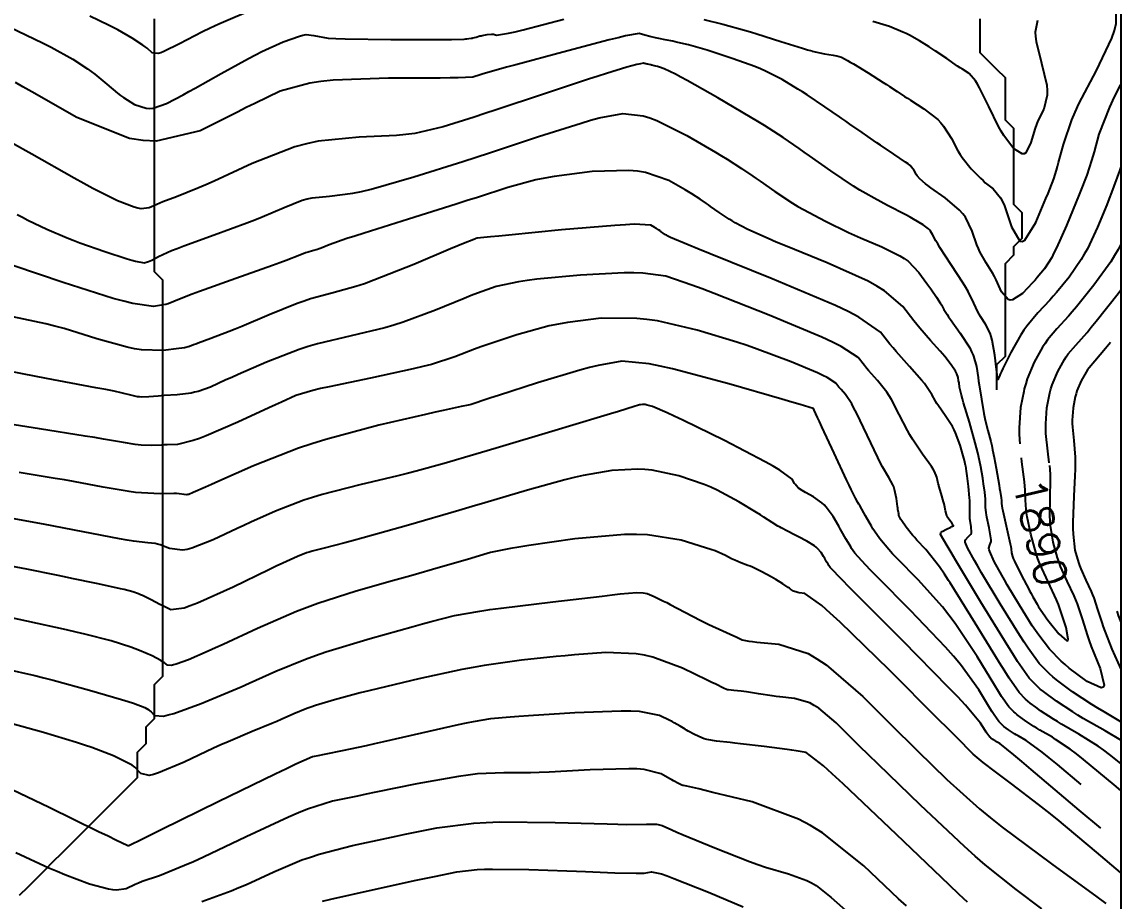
# Model space of a CAD drawing. Header units: metres. Extents: x 837117 to 838479, y 1189012 to 1191015.
# Drawn here: x 838346.1 to 838476.5, y 1189661.6 to 1189765.9 of the extents above; entities that cross this region are included whole.
import ezdxf

# ---------------------------------------------------------------- set-up
doc = ezdxf.new("R2010")
doc.units = ezdxf.units.M
doc.header["$LTSCALE"] = 0.3
for name, color, linetype in [('COTAS 10', 1, 'Continuous'), ('COTAS INT', 252, 'Continuous'), ('DRENAJE', 5, 'Continuous'), ('MARCO IMP', 130, 'Continuous')]:
    doc.layers.add(name, color=color, linetype=linetype)
doc.styles.get("Standard").update_dxf_attribs({"font": 'simplex.shx'})

msp = doc.modelspace()

# ---------------------------------------------------------------- linework, layer by layer
at = {"layer": 'COTAS 10'}
for points in [[(838345.53, 1189743.05), (838346.18, 1189742.71), (838346.82, 1189742.38), (838349.07, 1189741.29), (838351.47, 1189740.27), (838352.2, 1189739.98), (838352.96, 1189739.69), (838355.95, 1189738.63), (838358.59, 1189737.77), (838359.13, 1189737.62), (838359.59, 1189737.49), (838360.59, 1189737.32), (838361.13, 1189737.46), (838361.31, 1189737.53), (838361.51, 1189737.62), (838362.31, 1189738.04), (838363.87, 1189738.75), (838364.53, 1189739.02), (838365.3, 1189739.31), (838368.92, 1189740.63), (838372.8, 1189742.04), (838373.72, 1189742.41), (838374.59, 1189742.75), (838377.2, 1189743.88), (838379.36, 1189744.72), (838379.95, 1189744.88), (838380.53, 1189745.01), (838382.61, 1189745.21), (838385.38, 1189745.56), (838386.41, 1189745.78), (838387.55, 1189746.06), (838392.61, 1189747.51), (838398.4, 1189749.34), (838400, 1189749.85), (838401.6, 1189750.37), (838407.39, 1189752.29), (838412.44, 1189753.89), (838413.58, 1189754.22), (838414.61, 1189754.49), (838417.39, 1189755.03), (838419.8, 1189754.75), (838420.6, 1189754.5), (838421.45, 1189754.18), (838425, 1189752.41), (838428.38, 1189750.45), (838429.12, 1189750), (838429.79, 1189749.6), (838431.5, 1189748.51), (838432.82, 1189747.6), (838433.24, 1189747.3), (838433.68, 1189747), (838435.45, 1189745.75), (838437.54, 1189744.38), (838438.17, 1189744), (838438.84, 1189743.61), (838441.46, 1189742.23), (838444.18, 1189740.91), (838444.91, 1189740.58), (838445.62, 1189740.26), (838448.12, 1189739.2), (838450.28, 1189738.14), (838450.78, 1189737.82), (838450.79, 1189737.81), (838451.24, 1189737.49), (838452.54, 1189736.16), (838453.49, 1189734.86), (838453.72, 1189734.53), (838453.94, 1189734.22), (838454.61, 1189733.24), (838455.1, 1189732.48), (838455.21, 1189732.31), (838455.3, 1189732.16), (838455.51, 1189731.76), (838455.87, 1189731.17), (838456.06, 1189730.89), (838456.29, 1189730.56), (838457.42, 1189728.97), (838458.56, 1189727.2), (838458.79, 1189726.76), (838458.98, 1189726.34), (838459.02, 1189726.22), (838459.37, 1189725), (838459.55, 1189723.68), (838459.61, 1189723.27), (838459.67, 1189722.84), (838459.94, 1189721.13), (838460.24, 1189719.44), (838460.33, 1189719.03), (838460.41, 1189718.64), (838460.73, 1189717.42), (838461.07, 1189716.09), (838461.17, 1189715.62), (838461.28, 1189715.12), (838461.45, 1189714.21), (838461.69, 1189712.96), (838462.04, 1189710.94), (838462.11, 1189710.53), (838462.17, 1189710.17), (838462.29, 1189709.42), (838462.32, 1189709.11), (838462.32, 1189709.03), (838462.33, 1189708.97), (838462.33, 1189708.76), (838462.42, 1189708.19), (838462.48, 1189707.89), (838462.56, 1189707.54), (838462.98, 1189705.75), (838463.38, 1189703.98), (838463.44, 1189703.64), (838463.49, 1189703.37), (838463.5, 1189702.9), (838463.62, 1189702.47), (838463.73, 1189702.22), (838463.87, 1189701.91), (838464.67, 1189700.3), (838465.61, 1189698.51), (838465.67, 1189698.41), (838465.84, 1189698.09), (838466.06, 1189697.69), (838466.57, 1189696.8), (838466.74, 1189696.5), (838467.47, 1189695.41), (838467.72, 1189695.07), (838467.99, 1189694.71), (838469.15, 1189693.29), (838470.07, 1189692.47), (838470.19, 1189692.5), (838470.26, 1189692.64), (838470.02, 1189694.04), (838469.31, 1189696.16), (838469.08, 1189696.75), (838468.84, 1189697.33), (838467.85, 1189699.44), (838466.88, 1189701.59), (838466.65, 1189702.2), (838466.44, 1189702.82), (838465.8, 1189705.12), (838465.39, 1189707.16), (838465.31, 1189707.63), (838465.25, 1189708.04), (838465.19, 1189709.16), (838465.16, 1189710.36), (838465.11, 1189710.82), (838465.06, 1189711.34), (838464.73, 1189713.69), (838464.69, 1189714.16)], [(838476.51, 1189739.52), (838476.19, 1189738.87), (838475.76, 1189738.16), (838475.29, 1189737.43), (838473.27, 1189734.64), (838471.22, 1189732.09), (838470.73, 1189731.5), (838470.27, 1189730.97), (838468.9, 1189729.46), (838467.79, 1189728.15), (838467.5, 1189727.74), (838467.21, 1189727.3), (838466.22, 1189725.53), (838465.39, 1189723.54), (838465.21, 1189722.96), (838465.04, 1189722.37), (838464.98, 1189722.05), (838464.6, 1189720.13), (838464.44, 1189717.73), (838464.44, 1189717.03), (838464.46, 1189716.33), (838464.52, 1189715.83)], [(838476.51, 1189674.72), (838475.7, 1189675.38), (838472.06, 1189678.39), (838471.22, 1189679.04), (838470.47, 1189679.61), (838468.74, 1189680.77), (838468.37, 1189681.02), (838466.9, 1189681.87), (838466.53, 1189682.09), (838466.18, 1189682.3), (838465.07, 1189683.03), (838464.19, 1189683.69), (838463.98, 1189683.86), (838463.78, 1189684.03), (838463.21, 1189684.61), (838462.35, 1189685.87), (838461.97, 1189686.46), (838461.53, 1189687.17), (838459.43, 1189690.6), (838456.85, 1189694.51), (838456.1, 1189695.51), (838455.33, 1189696.48), (838452.45, 1189699.69), (838449.94, 1189702.24), (838449.41, 1189702.8), (838448.95, 1189703.29), (838447.89, 1189704.54), (838447.26, 1189705.46), (838447.08, 1189705.75), (838446.89, 1189706.05), (838446.18, 1189707.28), (838445.55, 1189708.42), (838445.41, 1189708.66), (838445.29, 1189708.87), (838444.99, 1189709.39), (838444.49, 1189710.4), (838444.24, 1189710.93), (838443.94, 1189711.56), (838442.47, 1189714.72), (838441.02, 1189717.85), (838440.74, 1189718.46), (838440.5, 1189718.96), (838440.1, 1189719.83), (838440.05, 1189719.94), (838440.04, 1189719.96), (838440.03, 1189719.98), (838440.02, 1189720.01), (838440.02, 1189720.01), (838440.02, 1189720.01), (838440.01, 1189720.01), (838440.01, 1189720.02), (838440.01, 1189720.02), (838440, 1189720.02), (838439.99, 1189720.03), (838438.44, 1189720.48), (838437.47, 1189720.76), (838436.27, 1189721.11), (838429.98, 1189722.94), (838423.28, 1189724.73), (838421.82, 1189725.06), (838420.53, 1189725.31), (838417.29, 1189725.62), (838414.47, 1189725.13), (838413.44, 1189724.88), (838412.3, 1189724.57), (838407.29, 1189723.06), (838402.66, 1189721.57), (838401.76, 1189721.28), (838401.03, 1189721.04), (838399.75, 1189720.61), (838399.39, 1189720.5), (838399.24, 1189720.47), (838399.06, 1189720.43), (838398.21, 1189720.25), (838396.1, 1189719.79), (838395.13, 1189719.57), (838393.99, 1189719.31), (838388.46, 1189718.03), (838382.15, 1189716.35), (838380.52, 1189715.84), (838378.93, 1189715.31), (838373.6, 1189713.23), (838369.46, 1189711.4), (838368.61, 1189711.02), (838367.9, 1189710.7), (838366.44, 1189710.04), (838365.9, 1189709.83), (838365.78, 1189709.8), (838365.66, 1189709.78), (838365.34, 1189709.82), (838364.75, 1189709.91), (838364.46, 1189709.92), (838364.13, 1189709.92), (838362.5, 1189709.91), (838360.28, 1189710), (838359.57, 1189710.07), (838358.82, 1189710.16), (838355.76, 1189710.69), (838352.21, 1189711.35), (838351.15, 1189711.54), (838350.04, 1189711.73), (838345.76, 1189712.42)], [(838467.11, 1189660.65), (838464.08, 1189662.95), (838460.39, 1189665.89), (838459.2, 1189666.92), (838457.93, 1189668.05), (838452.72, 1189672.95), (838447.71, 1189677.81), (838446.57, 1189678.92), (838445.54, 1189679.92), (838442.72, 1189682.72), (838440.66, 1189684.46), (838440.12, 1189684.8), (838439.59, 1189685.09), (838437.76, 1189685.63), (838436.04, 1189685.8), (838435.58, 1189685.86), (838435.12, 1189685.92), (838433.49, 1189686.17), (838432.08, 1189686.4), (838431.75, 1189686.45), (838431.44, 1189686.49), (838430.57, 1189686.57), (838429.96, 1189686.63), (838429.82, 1189686.66), (838429.69, 1189686.69), (838429.34, 1189686.83), (838428.44, 1189687.3), (838427.96, 1189687.53), (838427.39, 1189687.81), (838424.5, 1189689.21), (838420.96, 1189690.52), (838419.97, 1189690.75), (838418.98, 1189690.92), (838415.39, 1189691.07), (838411.66, 1189690.79), (838410.58, 1189690.69), (838409.49, 1189690.59), (838405.39, 1189690.15), (838400.95, 1189689.52), (838399.64, 1189689.29), (838398.3, 1189689.04), (838393.19, 1189687.95), (838388.4, 1189686.81), (838387.28, 1189686.54), (838386.24, 1189686.28), (838383.19, 1189685.46), (838380.93, 1189684.78), (838380.39, 1189684.59), (838379.89, 1189684.42), (838378.38, 1189683.8), (838376.85, 1189683.11), (838376.33, 1189682.89), (838375.77, 1189682.65), (838373.42, 1189681.69), (838370.58, 1189680.49), (838369.72, 1189680.11), (838368.83, 1189679.71), (838365.36, 1189678.08), (838362.32, 1189676.79), (838361.71, 1189676.61), (838361.2, 1189676.5), (838360.2, 1189676.72), (838359.49, 1189677.47), (838359.17, 1189677.69), (838358.79, 1189677.92), (838356.98, 1189678.81), (838354.39, 1189679.8), (838353.53, 1189680.09), (838352.59, 1189680.4), (838348.68, 1189681.57), (838344.95, 1189682.61)]]:
    msp.add_lwpolyline(points, dxfattribs=at)
at = {"layer": 'COTAS INT'}
for points in [[(838427, 1189766.15), (838429.26, 1189765.6), (838431.83, 1189764.92), (838432.57, 1189764.71), (838433.32, 1189764.48), (838436.16, 1189763.57), (838438.74, 1189762.75), (838439.33, 1189762.58), (838439.84, 1189762.44), (838439.86, 1189762.43), (838441.35, 1189762.1), (838442.35, 1189761.94), (838442.57, 1189761.89), (838442.78, 1189761.85), (838443.33, 1189761.69), (838444.07, 1189761.3), (838444.39, 1189761.12), (838444.76, 1189760.9), (838446.51, 1189759.83), (838448.31, 1189758.7), (838448.7, 1189758.45), (838449.06, 1189758.22), (838449.96, 1189757.63), (838450.83, 1189757.05), (838451.16, 1189756.84), (838451.52, 1189756.6), (838453.13, 1189755.56), (838454.76, 1189754.29), (838455.13, 1189753.92), (838455.47, 1189753.53), (838456.39, 1189752.06), (838457.17, 1189750.57), (838457.42, 1189750.17), (838457.68, 1189749.79), (838458.75, 1189748.47), (838459.85, 1189747.33), (838460.14, 1189747.06), (838460.41, 1189746.81), (838461.34, 1189746.08), (838462.2, 1189745.03), (838462.44, 1189744.58), (838462.68, 1189744.05), (838463.53, 1189741.58), (838464.49, 1189739.87), (838464.8, 1189739.83), (838465.12, 1189739.99), (838466.42, 1189742.1), (838467.6, 1189744.92), (838467.85, 1189745.52), (838468.06, 1189746.04), (838468.54, 1189747.25), (838468.86, 1189748.3), (838468.98, 1189748.72), (838469.11, 1189749.19), (838469.67, 1189751.36), (838470.66, 1189754.25), (838471.06, 1189755.17), (838471.51, 1189756.15), (838473.6, 1189760.11), (838475.44, 1189763.96), (838475.74, 1189764.85), (838475.94, 1189765.68), (838475.93, 1189768.05)], [(838373.8, 1189767.49), (838369.47, 1189765.61), (838368.45, 1189765.15), (838367.51, 1189764.7), (838364.79, 1189763.29), (838362.95, 1189762.36), (838362.57, 1189762.22), (838362.25, 1189762.13), (838361.54, 1189762.23), (838360.97, 1189762.75), (838360.73, 1189762.93), (838360.46, 1189763.13), (838359.17, 1189763.97), (838357.47, 1189764.94), (838356.94, 1189765.22), (838356.38, 1189765.51), (838354.15, 1189766.58)], [(838342.83, 1189766.11), (838347.56, 1189763.89), (838348.63, 1189763.36), (838349.58, 1189762.88), (838352.14, 1189761.47), (838353.89, 1189760.31), (838354.33, 1189760), (838354.76, 1189759.68), (838356.16, 1189758.51), (838357.45, 1189757.43), (838357.81, 1189757.16), (838358.17, 1189756.91), (838359.48, 1189756.08), (838360.86, 1189755.65), (838361.27, 1189755.63), (838361.68, 1189755.67), (838363.25, 1189756.19), (838365.25, 1189757.24), (838365.92, 1189757.61), (838366.66, 1189758.01), (838369.76, 1189759.77), (838372.99, 1189761.55), (838373.8, 1189761.97), (838374.58, 1189762.36), (838377.09, 1189763.51), (838379.03, 1189764.21), (838379.45, 1189764.31), (838379.82, 1189764.37), (838380.72, 1189764.26), (838382.46, 1189763.97), (838383.36, 1189763.92), (838384.45, 1189763.87), (838389.86, 1189763.8), (838395.2, 1189763.81), (838396.24, 1189763.81), (838397.09, 1189763.81), (838398.56, 1189763.83), (838398.78, 1189763.86), (838398.84, 1189763.87), (838398.91, 1189763.87), (838399.14, 1189763.9), (838399.42, 1189763.95), (838399.51, 1189763.97), (838399.6, 1189763.99), (838399.99, 1189764.09), (838400.44, 1189764.22), (838400.58, 1189764.25), (838400.72, 1189764.28), (838401.29, 1189764.38), (838401.83, 1189764.43), (838401.95, 1189764.43), (838402.07, 1189764.42), (838402.43, 1189764.33), (838403.83, 1189764.53), (838404.61, 1189764.71), (838405.56, 1189764.94), (838410.42, 1189766.2)], [(838466.61, 1189766.05), (838466.34, 1189764.66), (838466.37, 1189764.14), (838466.44, 1189763.56), (838467.09, 1189761), (838467.71, 1189758.38), (838467.76, 1189757.76), (838467.76, 1189757.19), (838467.34, 1189755.55), (838466.65, 1189754.13), (838466.48, 1189753.71), (838466.32, 1189753.27), (838465.81, 1189751.56), (838465.22, 1189750.37), (838465.01, 1189750.25), (838464.78, 1189750.22), (838463.77, 1189750.87), (838462.62, 1189752.39), (838462.3, 1189752.91), (838461.98, 1189753.47), (838460.81, 1189755.85), (838459.73, 1189758.06), (838459.47, 1189758.51), (838459.23, 1189758.9), (838458.5, 1189759.75), (838457.71, 1189760.26), (838457.44, 1189760.45), (838457.13, 1189760.65), (838455.83, 1189761.53), (838454.45, 1189762.46), (838454.09, 1189762.69), (838453.75, 1189762.92), (838452.6, 1189763.65), (838451.41, 1189764.31), (838451.04, 1189764.49), (838450.64, 1189764.68), (838449.06, 1189765.33), (838447.05, 1189765.95)], [(838476.51, 1189758.54), (838476.43, 1189758.38), (838475.72, 1189756.99), (838475.13, 1189755.75), (838473.88, 1189752.56), (838473.33, 1189750.49), (838473.17, 1189749.96), (838473.02, 1189749.44), (838472.44, 1189747.72), (838471.72, 1189745.82), (838471.47, 1189745.2), (838471.2, 1189744.53), (838470.04, 1189741.73), (838468.85, 1189739.07), (838468.56, 1189738.48), (838468.29, 1189737.95), (838467.44, 1189736.58), (838466.58, 1189735.56), (838466.31, 1189735.25), (838466.01, 1189734.93), (838464.81, 1189733.68), (838463.64, 1189732.9), (838463.36, 1189732.88), (838463.11, 1189732.95), (838462.35, 1189733.87), (838461.7, 1189735.3), (838461.5, 1189735.67), (838461.3, 1189736.04), (838460.53, 1189737.31), (838459.78, 1189738.62), (838459.6, 1189739.01), (838459.42, 1189739.43), (838458.86, 1189741.04), (838458.06, 1189742.7), (838457.73, 1189743.13), (838457.36, 1189743.56), (838455.64, 1189745.01), (838453.95, 1189746.2), (838453.59, 1189746.46), (838453.3, 1189746.69), (838452.63, 1189747.25), (838452.33, 1189747.62), (838452.26, 1189747.73), (838452.19, 1189747.84), (838451.97, 1189748.27), (838451.48, 1189748.83), (838451.24, 1189749.03), (838450.96, 1189749.25), (838449.56, 1189750.21), (838447.96, 1189751.26), (838447.54, 1189751.54), (838447.14, 1189751.81), (838445.79, 1189752.75), (838444.34, 1189753.77), (838443.87, 1189754.09), (838443.38, 1189754.44), (838443.1, 1189754.63), (838441.37, 1189755.82), (838439.27, 1189757.23), (838438.71, 1189757.58), (838438.17, 1189757.92), (838436.31, 1189759.04), (838434.34, 1189760.04), (838433.72, 1189760.31), (838433.08, 1189760.58), (838430.51, 1189761.52), (838428.01, 1189762.34), (838427.41, 1189762.52), (838426.86, 1189762.69), (838425.2, 1189763.15), (838423.93, 1189763.45), (838423.62, 1189763.52), (838423.33, 1189763.59), (838422.44, 1189763.77), (838421.68, 1189763.93), (838421.48, 1189763.97), (838421.29, 1189764.01), (838420.61, 1189764.17), (838420.02, 1189764.31), (838419.88, 1189764.35), (838419.74, 1189764.39), (838419.33, 1189764.5), (838417.73, 1189764.22), (838416.85, 1189764.01), (838415.77, 1189763.75), (838410.27, 1189762.31), (838404.71, 1189760.81), (838403.6, 1189760.51), (838402.67, 1189760.25), (838400.82, 1189759.72), (838400.24, 1189759.53), (838400.11, 1189759.48), (838399.98, 1189759.44), (838399.6, 1189759.32), (838397.87, 1189759.24), (838396.9, 1189759.23), (838395.71, 1189759.22), (838389.6, 1189759.2), (838383.05, 1189758.96), (838381.58, 1189758.81), (838380.26, 1189758.62), (838376.74, 1189757.65), (838373.73, 1189756.2), (838372.73, 1189755.71), (838371.67, 1189755.18), (838367.25, 1189752.97), (838362.04, 1189751.72), (838360.48, 1189751.8), (838358.86, 1189752.06), (838352.62, 1189754.56), (838347.26, 1189757.6), (838346.22, 1189758.2), (838345.36, 1189758.7)], [(838476.51, 1189748.69), (838476.35, 1189748.2), (838475.39, 1189745.64), (838475.11, 1189744.92), (838474.83, 1189744.19), (838473.73, 1189741.52), (838472.52, 1189738.97), (838472.16, 1189738.32), (838471.79, 1189737.69), (838470.35, 1189735.61), (838468.87, 1189733.79), (838468.47, 1189733.33), (838468.07, 1189732.88), (838466.66, 1189731.37), (838465.32, 1189729.8), (838464.97, 1189729.3), (838464.62, 1189728.77), (838463.43, 1189726.65), (838462.51, 1189724.78), (838462.33, 1189724.41), (838462.19, 1189724.1), (838462.08, 1189723.86), (838461.95, 1189723.54), (838461.93, 1189723.45), (838461.92, 1189723.45), (838461.92, 1189723.46), (838461.89, 1189723.54), (838461.83, 1189724.01), (838461.82, 1189724.06), (838461.79, 1189724.33), (838461.75, 1189724.66), (838461.54, 1189726.33), (838461.21, 1189728.14), (838461.1, 1189728.56), (838460.97, 1189728.94), (838460.43, 1189730.03), (838459.84, 1189730.93), (838459.69, 1189731.2), (838459.54, 1189731.47), (838459.05, 1189732.53), (838458.36, 1189733.9), (838458.09, 1189734.37), (838457.78, 1189734.88), (838456.37, 1189737.08), (838455.03, 1189739.12), (838454.76, 1189739.54), (838454.54, 1189739.9), (838454.14, 1189740.68), (838453.9, 1189741.07), (838453.79, 1189741.2), (838453.66, 1189741.32), (838453.02, 1189741.82), (838451.91, 1189742.49), (838451.48, 1189742.73), (838451, 1189742.99), (838448.81, 1189744.11), (838447.24, 1189744.96), (838446.24, 1189745.51), (838445.51, 1189745.94), (838444.78, 1189746.4), (838442.08, 1189748.21), (838439.55, 1189750), (838438.92, 1189750.44), (838438.33, 1189750.86), (838436.44, 1189752.17), (838434.23, 1189753.59), (838433.43, 1189754.07), (838432.54, 1189754.6), (838428.68, 1189756.86), (838425.03, 1189758.92), (838424.28, 1189759.33), (838423.65, 1189759.68), (838422.3, 1189760.33), (838421.75, 1189760.51), (838421.62, 1189760.55), (838421.5, 1189760.59), (838421.14, 1189760.69), (838420.86, 1189760.75), (838420.79, 1189760.77), (838420.73, 1189760.78), (838420.53, 1189760.83), (838420.37, 1189760.86), (838420.32, 1189760.87), (838420.28, 1189760.88), (838420.13, 1189760.91), (838420, 1189760.94), (838419.97, 1189760.95), (838419.94, 1189760.96), (838419.85, 1189760.98), (838419.5, 1189760.92), (838419.31, 1189760.88), (838419.07, 1189760.82), (838417.87, 1189760.51), (838415.46, 1189759.77), (838414.46, 1189759.46), (838413.32, 1189759.08), (838407.99, 1189757.31), (838402.36, 1189755.44), (838401.02, 1189755), (838399.78, 1189754.59), (838396.1, 1189753.42), (838392.71, 1189752.65), (838391.65, 1189752.51), (838390.54, 1189752.39), (838386.1, 1189752.2), (838381.25, 1189751.73), (838379.88, 1189751.43), (838378.5, 1189751.05), (838373.43, 1189749.09), (838368.93, 1189747.01), (838367.91, 1189746.55), (838366.98, 1189746.15), (838364.46, 1189745.14), (838362.83, 1189744.53), (838362.46, 1189744.38), (838362.12, 1189744.24), (838361.22, 1189743.81), (838360.24, 1189743.71), (838359.86, 1189743.78), (838359.43, 1189743.89), (838357.46, 1189744.66), (838354.5, 1189746.14), (838353.45, 1189746.71), (838352.29, 1189747.34), (838347.27, 1189750.18), (838342.41, 1189752.9)], [(838468.01, 1189713.26), (838468.06, 1189712.79), (838468.09, 1189712.19), (838468.11, 1189711.58), (838468.06, 1189709.4), (838468.03, 1189707.27), (838468.06, 1189706.7), (838468.11, 1189706.14), (838468.43, 1189704.17), (838468.95, 1189702.3), (838469.12, 1189701.79), (838469.31, 1189701.29), (838470.1, 1189699.54), (838470.91, 1189697.81), (838470.91, 1189697.81), (838471.11, 1189697.33), (838471.3, 1189696.84), (838471.89, 1189695.06), (838472.53, 1189693.06), (838472.75, 1189692.44), (838472.99, 1189691.79), (838474.03, 1189689.16), (838474.5, 1189687.21), (838474.39, 1189686.98), (838474.17, 1189686.88), (838472.5, 1189687.65), (838470.38, 1189689.23), (838469.88, 1189689.65), (838469.41, 1189690.06), (838468.01, 1189691.49), (838466.76, 1189693.13), (838466.38, 1189693.67), (838465.99, 1189694.25), (838464.46, 1189696.68), (838463.01, 1189699.12), (838462.68, 1189699.7), (838462.37, 1189700.25), (838461.47, 1189701.89), (838460.96, 1189703.04), (838460.88, 1189703.27), (838460.84, 1189703.46), (838460.93, 1189703.84), (838461.1, 1189704.23), (838461.1, 1189704.43), (838461.08, 1189704.67), (838460.86, 1189705.87), (838460.59, 1189707.13), (838460.54, 1189707.41), (838460.5, 1189707.66), (838460.45, 1189708.32), (838460.45, 1189708.88), (838460.44, 1189709.06), (838460.43, 1189709.26), (838460.35, 1189710.09), (838460.21, 1189711.1), (838460.17, 1189711.42), (838460.11, 1189711.75), (838459.89, 1189713.09), (838459.72, 1189713.85), (838459.52, 1189714.78), (838459.38, 1189715.34), (838459.22, 1189715.93), (838458.52, 1189718.4), (838457.84, 1189720.69), (838457.71, 1189721.17), (838457.59, 1189721.59), (838457.36, 1189722.55), (838457.29, 1189723.05), (838457.27, 1189723.17), (838457.25, 1189723.29), (838457.2, 1189723.68), (838457.04, 1189724.12), (838456.96, 1189724.28), (838456.86, 1189724.46), (838456.35, 1189725.22), (838455.6, 1189726.19), (838455.34, 1189726.49), (838455.07, 1189726.81), (838453.92, 1189728.1), (838452.63, 1189729.56), (838452.28, 1189729.99), (838451.92, 1189730.43), (838450.63, 1189732.12), (838448.46, 1189733.99), (838447.56, 1189734.54), (838446.51, 1189735.11), (838441.63, 1189737.31), (838436.69, 1189739.32), (838435.61, 1189739.77), (838434.66, 1189740.18), (838432.25, 1189741.27), (838430.75, 1189742.06), (838430.37, 1189742.28), (838430.01, 1189742.5), (838428.82, 1189743.28), (838427.81, 1189743.99), (838427.56, 1189744.17), (838427.32, 1189744.34), (838426.57, 1189744.86), (838425.59, 1189745.48), (838425.21, 1189745.71), (838424.78, 1189745.96), (838422.85, 1189747.08), (838420.1, 1189748.02), (838419.15, 1189748.16), (838418.13, 1189748.25), (838413.76, 1189748.12), (838409.25, 1189747.54), (838408.14, 1189747.35), (838407.08, 1189747.14), (838403.76, 1189746.25), (838400.16, 1189745.07), (838398.93, 1189744.68), (838397.61, 1189744.26), (838391.98, 1189742.49), (838386.71, 1189740.83), (838385.61, 1189740.48), (838384.67, 1189740.17), (838382.56, 1189739.42), (838381.59, 1189739.03), (838381.37, 1189738.95), (838381.17, 1189738.88), (838380.58, 1189738.72), (838380.07, 1189738.58), (838379.91, 1189738.53), (838379.75, 1189738.47), (838379.07, 1189738.2), (838377.46, 1189737.58), (838376.71, 1189737.31), (838375.82, 1189736.99), (838371.48, 1189735.45), (838367.19, 1189733.91), (838366.32, 1189733.59), (838365.6, 1189733.31), (838364.14, 1189732.7), (838363.44, 1189732.42), (838363.19, 1189732.36), (838362.92, 1189732.3), (838361.73, 1189732.12), (838359.26, 1189732.47), (838358.18, 1189732.74), (838356.93, 1189733.09), (838350.99, 1189734.98), (838345.16, 1189736.93)], [(838476.51, 1189682.86), (838474.5, 1189684.02), (838473.76, 1189684.47), (838473.05, 1189684.91), (838470.75, 1189686.42), (838468.87, 1189687.82), (838468.43, 1189688.19), (838468.02, 1189688.54), (838466.81, 1189689.77), (838465.5, 1189691.57), (838465.02, 1189692.29), (838464.49, 1189693.11), (838462.18, 1189696.86), (838459.97, 1189700.54), (838459.52, 1189701.31), (838459.13, 1189701.98), (838458.28, 1189703.48), (838458.04, 1189704.17), (838458.04, 1189704.32), (838458.06, 1189704.45), (838458.36, 1189704.78), (838458.71, 1189705.1), (838458.76, 1189705.22), (838458.79, 1189705.36), (838458.75, 1189705.99), (838458.61, 1189706.72), (838458.59, 1189706.93), (838458.58, 1189707.14), (838458.57, 1189707.89), (838458.57, 1189708.79), (838458.56, 1189709.09), (838458.54, 1189709.41), (838458.41, 1189710.75), (838458.26, 1189712.03), (838458.22, 1189712.32), (838458.19, 1189712.57), (838458.09, 1189713.22), (838458.08, 1189713.24), (838457.94, 1189713.87), (838457.87, 1189714.12), (838457.79, 1189714.41), (838457.42, 1189715.68), (838456.88, 1189717.12), (838456.7, 1189717.5), (838456.5, 1189717.88), (838455.66, 1189719.18), (838454.84, 1189720.33), (838454.66, 1189720.62), (838454.49, 1189720.88), (838454.05, 1189721.7), (838453.45, 1189722.65), (838453.19, 1189722.99), (838452.88, 1189723.36), (838451.42, 1189725.01), (838449.84, 1189726.78), (838449.46, 1189727.23), (838449.09, 1189727.66), (838447.98, 1189729.09), (838445.42, 1189730.87), (838444.15, 1189731.52), (838442.64, 1189732.24), (838435.14, 1189735.42), (838427.76, 1189738.38), (838426.32, 1189738.97), (838425.14, 1189739.45), (838423.04, 1189740.31), (838422.67, 1189740.51), (838422.57, 1189740.57), (838422.48, 1189740.62), (838422.19, 1189740.81), (838421.94, 1189740.99), (838421.88, 1189741.03), (838421.82, 1189741.08), (838421.63, 1189741.21), (838421.39, 1189741.36), (838421.29, 1189741.42), (838421.19, 1189741.48), (838420.71, 1189741.76), (838418.75, 1189741.87), (838417.71, 1189741.82), (838416.45, 1189741.75), (838410.13, 1189741.21), (838403.89, 1189740.6), (838402.69, 1189740.48), (838401.72, 1189740.39), (838400.13, 1189740.21), (838400.01, 1189740.17), (838399.96, 1189740.16), (838399.92, 1189740.14), (838399.73, 1189740.08), (838398.51, 1189739.59), (838397.81, 1189739.3), (838396.96, 1189738.95), (838392.6, 1189737.12), (838387.85, 1189735.23), (838386.75, 1189734.83), (838385.74, 1189734.48), (838382.88, 1189733.69), (838380.36, 1189733.03), (838379.58, 1189732.77), (838378.75, 1189732.47), (838375.43, 1189731.13), (838372.19, 1189729.75), (838371.41, 1189729.43), (838370.69, 1189729.14), (838368.53, 1189728.32), (838367.03, 1189727.79), (838366.73, 1189727.67), (838366.48, 1189727.58), (838365.97, 1189727.37), (838365.38, 1189727.23), (838365.08, 1189727.18), (838364.71, 1189727.13), (838362.86, 1189726.92), (838360.3, 1189726.98), (838359.47, 1189727.1), (838358.59, 1189727.28), (838355.01, 1189728.29), (838351.1, 1189729.5), (838350.02, 1189729.79), (838348.93, 1189730.06), (838345.01, 1189730.9)], [(838476.51, 1189680.67), (838474.62, 1189681.78), (838472.04, 1189683.26), (838471.4, 1189683.65), (838470.79, 1189684.02), (838468.86, 1189685.29), (838467.31, 1189686.44), (838466.94, 1189686.74), (838466.61, 1189687.04), (838465.61, 1189688.05), (838464.24, 1189690.02), (838463.66, 1189690.92), (838463, 1189691.97), (838459.9, 1189697.04), (838456.93, 1189701.97), (838456.36, 1189702.93), (838455.89, 1189703.71), (838455.08, 1189705.07), (838455.13, 1189705.29), (838455.19, 1189705.36), (838455.28, 1189705.44), (838455.79, 1189705.72), (838456.32, 1189705.96), (838456.42, 1189706.01), (838456.5, 1189706.05), (838456.63, 1189706.11), (838456.63, 1189706.11), (838456.63, 1189706.13), (838456.56, 1189706.23), (838456.52, 1189706.29), (838456.47, 1189706.36), (838456.19, 1189706.73), (838455.9, 1189707.18), (838455.84, 1189707.31), (838455.79, 1189707.44), (838455.68, 1189707.9), (838455.57, 1189708.5), (838455.52, 1189708.71), (838455.46, 1189708.94), (838455.17, 1189709.93), (838454.9, 1189710.85), (838454.88, 1189710.92), (838454.82, 1189711.14), (838454.77, 1189711.34), (838454.66, 1189711.89), (838454.37, 1189712.56), (838454.21, 1189712.83), (838454.01, 1189713.15), (838452.97, 1189714.62), (838451.76, 1189716.39), (838451.46, 1189716.89), (838451.17, 1189717.4), (838450.21, 1189719.29), (838449.28, 1189721.08), (838449.01, 1189721.53), (838448.72, 1189721.96), (838447.62, 1189723.34), (838446.57, 1189724.52), (838446.31, 1189724.82), (838446.07, 1189725.11), (838445.32, 1189726.07), (838443.31, 1189727.38), (838442.27, 1189727.89), (838441.02, 1189728.47), (838434.75, 1189731.09), (838428.23, 1189733.66), (838426.82, 1189734.2), (838425.58, 1189734.66), (838422.51, 1189735.72), (838419.76, 1189736.08), (838418.72, 1189736.11), (838417.56, 1189736.11), (838412.37, 1189735.85), (838407.21, 1189735.36), (838406.06, 1189735.21), (838405.04, 1189735.06), (838402.37, 1189734.49), (838400.14, 1189733.7), (838399.39, 1189733.41), (838398.57, 1189733.09), (838395.17, 1189731.7), (838391.33, 1189730.26), (838390.25, 1189729.92), (838389.16, 1189729.6), (838385.17, 1189728.66), (838381.16, 1189727.69), (838380.07, 1189727.36), (838378.98, 1189727.01), (838375.11, 1189725.51), (838371.76, 1189724.05), (838371, 1189723.71), (838370.31, 1189723.41), (838368.46, 1189722.57), (838367.02, 1189722.05), (838366.6, 1189721.94), (838366.17, 1189721.85), (838364.54, 1189721.65), (838362.99, 1189721.56), (838362.61, 1189721.53), (838362.26, 1189721.5), (838361.18, 1189721.41), (838360.29, 1189721.38), (838360.05, 1189721.39), (838359.82, 1189721.42), (838359.03, 1189721.6), (838357.04, 1189722.06), (838356.05, 1189722.26), (838354.87, 1189722.49), (838349.03, 1189723.58), (838343.1, 1189724.74)], [(838467.97, 1189713.58), (838467.82, 1189714.96), (838467.6, 1189717.07), (838467.58, 1189717.63), (838467.58, 1189718.19), (838467.71, 1189720.1), (838467.87, 1189720.88), (838468.06, 1189721.89), (838468.19, 1189722.36), (838468.34, 1189722.83), (838469, 1189724.42), (838469.79, 1189725.82), (838470.02, 1189726.17), (838470.26, 1189726.5), (838471.15, 1189727.55), (838472.48, 1189729.05), (838472.99, 1189729.67), (838473.57, 1189730.38), (838476.19, 1189733.67), (838476.51, 1189734.11)], [(838476.51, 1189677.89), (838475.16, 1189678.98), (838474.47, 1189679.49), (838473.79, 1189679.96), (838471.5, 1189681.4), (838469.47, 1189682.56), (838468.97, 1189682.87), (838468.49, 1189683.16), (838466.97, 1189684.16), (838466.39, 1189684.59), (838465.75, 1189685.06), (838465.46, 1189685.3), (838465.19, 1189685.54), (838464.41, 1189686.33), (838463.23, 1189688.05), (838462.71, 1189688.87), (838462.1, 1189689.84), (838461.67, 1189690.55), (838459.22, 1189694.55), (838456.24, 1189699.35), (838456.06, 1189699.63), (838455.57, 1189700.37), (838454.97, 1189701.25), (838453.36, 1189703.3), (838452.29, 1189704.42), (838452.03, 1189704.71), (838451.79, 1189704.99), (838451.03, 1189705.95), (838450.5, 1189706.71), (838450.4, 1189706.87), (838450.32, 1189707), (838450.17, 1189707.31), (838450.15, 1189707.47), (838450.14, 1189707.51), (838450.14, 1189707.55), (838450.1, 1189707.69), (838450.04, 1189708.02), (838450.02, 1189708.19), (838449.99, 1189708.38), (838449.88, 1189709.34), (838449.65, 1189710.43), (838449.56, 1189710.71), (838449.45, 1189710.98), (838448.95, 1189711.84), (838448.2, 1189713.1), (838447.93, 1189713.61), (838447.64, 1189714.19), (838446.38, 1189716.87), (838445.12, 1189719.51), (838444.83, 1189720.07), (838444.57, 1189720.56), (838443.82, 1189721.68), (838443.29, 1189722.27), (838443.16, 1189722.42), (838443.04, 1189722.56), (838442.67, 1189723.04), (838441.66, 1189723.7), (838441.14, 1189723.95), (838440.51, 1189724.24), (838437.37, 1189725.56), (838433.34, 1189727.07), (838432.15, 1189727.48), (838430.92, 1189727.89), (838426.24, 1189729.33), (838421.52, 1189730.41), (838420.27, 1189730.59), (838419.05, 1189730.71), (838414.83, 1189730.74), (838410.84, 1189730.24), (838409.75, 1189730.04), (838408.67, 1189729.82), (838404.83, 1189728.78), (838401.4, 1189727.63), (838400.57, 1189727.34), (838399.8, 1189727.06), (838397.46, 1189726.15), (838394.71, 1189725.26), (838393.69, 1189724.99), (838392.54, 1189724.71), (838387.46, 1189723.62), (838382.55, 1189722.61), (838381.52, 1189722.38), (838380.63, 1189722.17), (838378.61, 1189721.56), (838376.9, 1189720.79), (838376.19, 1189720.47), (838375.4, 1189720.11), (838371.71, 1189718.41), (838367.98, 1189716.79), (838367.16, 1189716.48), (838366.43, 1189716.22), (838364.57, 1189715.77), (838363.33, 1189715.72), (838362.99, 1189715.7), (838362.66, 1189715.69), (838361.48, 1189715.65), (838360.27, 1189715.68), (838359.91, 1189715.71), (838359.55, 1189715.75), (838358.17, 1189715.98), (838355.77, 1189716.4), (838354.76, 1189716.57), (838353.6, 1189716.75), (838348.17, 1189717.6), (838342.88, 1189718.43)], [(838475.25, 1189727.85), (838474.68, 1189727.14), (838473.39, 1189725.64), (838472.72, 1189724.86), (838472.55, 1189724.61), (838472.38, 1189724.35), (838471.79, 1189723.3), (838471.29, 1189722.11), (838471.18, 1189721.76), (838471.09, 1189721.41), (838470.83, 1189720.11), (838470.82, 1189720.07), (838470.72, 1189718.65), (838470.73, 1189718.23), (838470.74, 1189717.81), (838470.9, 1189716.24), (838471.06, 1189714.24), (838471.06, 1189713.55), (838471.06, 1189712.81), (838471.03, 1189712.03), (838470.92, 1189709.64), (838470.8, 1189706.5), (838470.81, 1189705.77), (838470.83, 1189705.11), (838471.05, 1189703.22), (838471.46, 1189701.77), (838471.59, 1189701.39), (838471.74, 1189701), (838472.35, 1189699.65), (838472.97, 1189698.31), (838473.13, 1189697.93), (838473.27, 1189697.56), (838473.73, 1189696.18), (838474.24, 1189694.62), (838474.41, 1189694.12), (838474.61, 1189693.6), (838475.44, 1189691.48), (838476.51, 1189689.11)], [(838471.8, 1189675.42), (838468.96, 1189677.8), (838467.98, 1189678.59), (838467.14, 1189679.26), (838465.25, 1189680.64), (838464.32, 1189681.17), (838464.09, 1189681.31), (838463.88, 1189681.44), (838463.18, 1189681.9), (838462.62, 1189682.31), (838462.49, 1189682.42), (838462.37, 1189682.53), (838462.01, 1189682.89), (838461.47, 1189683.68), (838461.24, 1189684.05), (838460.96, 1189684.49), (838459.65, 1189686.65), (838457.45, 1189689.67), (838456.62, 1189690.66), (838455.69, 1189691.71), (838451.53, 1189696.07), (838447.61, 1189700.02), (838446.83, 1189700.82), (838446.18, 1189701.49), (838444.94, 1189702.84), (838444.55, 1189703.42), (838444.44, 1189703.6), (838444.32, 1189703.79), (838443.88, 1189704.57), (838443.36, 1189705.48), (838443.2, 1189705.76), (838443.03, 1189706.05), (838442.34, 1189707.22), (838441.53, 1189708.33), (838441.29, 1189708.59), (838441.03, 1189708.83), (838440.01, 1189709.55), (838439.08, 1189710.06), (838438.88, 1189710.18), (838438.7, 1189710.28), (838438.26, 1189710.58), (838437.96, 1189710.88), (838437.88, 1189710.99), (838437.79, 1189711.11), (838437.48, 1189711.64), (838436.05, 1189712.71), (838435.26, 1189713.17), (838434.31, 1189713.7), (838429.45, 1189716.21), (838424.51, 1189718.64), (838423.5, 1189719.12), (838422.66, 1189719.52), (838420.91, 1189720.26), (838420.3, 1189720.43), (838420.17, 1189720.46), (838420.05, 1189720.48), (838419.75, 1189720.51), (838419.48, 1189720.46), (838419.38, 1189720.44), (838419.26, 1189720.4), (838418.74, 1189720.25), (838416.88, 1189719.68), (838415.92, 1189719.38), (838414.77, 1189719.03), (838408.99, 1189717.29), (838402.75, 1189715.42), (838401.3, 1189714.99), (838399.98, 1189714.6), (838396.21, 1189713.5), (838392.88, 1189712.6), (838391.82, 1189712.33), (838390.71, 1189712.05), (838386.21, 1189710.98), (838381.72, 1189709.81), (838380.6, 1189709.47), (838379.55, 1189709.13), (838376.2, 1189707.85), (838373.26, 1189706.53), (838372.45, 1189706.16), (838371.65, 1189705.79), (838368.8, 1189704.43), (838366.28, 1189703.45), (838365.7, 1189703.31), (838365.16, 1189703.22), (838363.63, 1189703.41), (838362.49, 1189703.85), (838362.2, 1189703.94), (838361.93, 1189704), (838361.04, 1189704.1), (838359.36, 1189704.28), (838358.6, 1189704.41), (838357.7, 1189704.56), (838353.36, 1189705.39), (838348.66, 1189706.3), (838347.54, 1189706.51), (838346.49, 1189706.7), (838343.36, 1189707.23)], [(838474.1, 1189670.25), (838471.54, 1189672.39), (838465.86, 1189677.21), (838464.74, 1189678.15), (838463.81, 1189678.92), (838462.12, 1189680.26), (838461.75, 1189680.47), (838461.66, 1189680.53), (838461.57, 1189680.58), (838461.29, 1189680.77), (838461.06, 1189680.94), (838461.01, 1189680.98), (838460.96, 1189681.02), (838460.82, 1189681.17), (838460.6, 1189681.49), (838460.5, 1189681.64), (838460.39, 1189681.82), (838459.86, 1189682.69), (838458.06, 1189684.83), (838457.14, 1189685.8), (838456.05, 1189686.94), (838450.62, 1189692.46), (838445.28, 1189697.81), (838444.25, 1189698.84), (838443.41, 1189699.69), (838442, 1189701.15), (838441.84, 1189701.39), (838441.8, 1189701.46), (838441.75, 1189701.54), (838441.57, 1189701.85), (838441.36, 1189702.22), (838441.29, 1189702.33), (838441.22, 1189702.45), (838440.95, 1189702.92), (838440.51, 1189703.43), (838440.33, 1189703.58), (838440.14, 1189703.73), (838439.25, 1189704.27), (838438.26, 1189704.79), (838438.01, 1189704.92), (838437.76, 1189705.05), (838436.94, 1189705.47), (838436.2, 1189705.86), (838436, 1189705.97), (838435.8, 1189706.08), (838435.13, 1189706.5), (838434.13, 1189707.14), (838433.73, 1189707.39), (838433.28, 1189707.67), (838431.18, 1189708.96), (838428.59, 1189710.34), (838427.83, 1189710.68), (838427.04, 1189711), (838424.03, 1189712.03), (838420.89, 1189712.69), (838420.03, 1189712.78), (838419.17, 1189712.83), (838416.08, 1189712.68), (838412.68, 1189712.07), (838411.62, 1189711.83), (838410.51, 1189711.56), (838406.08, 1189710.32), (838401.02, 1189708.82), (838399.51, 1189708.38), (838397.96, 1189707.93), (838391.96, 1189706.2), (838386.59, 1189704.69), (838385.44, 1189704.37), (838384.42, 1189704.1), (838381.96, 1189703.46), (838380.54, 1189703.09), (838380.19, 1189702.98), (838379.86, 1189702.88), (838378.8, 1189702.47), (838377.06, 1189701.66), (838376.29, 1189701.3), (838375.4, 1189700.87), (838371.15, 1189698.83), (838366.95, 1189696.93), (838366.08, 1189696.6), (838365.35, 1189696.35), (838363.78, 1189696.14), (838362.98, 1189696.52), (838362.73, 1189696.64), (838362.47, 1189696.77), (838361.43, 1189697.31), (838360.41, 1189697.82), (838360.17, 1189697.93), (838359.94, 1189698.03), (838359.25, 1189698.28), (838358.23, 1189698.53), (838357.8, 1189698.63), (838357.3, 1189698.74), (838354.97, 1189699.25), (838352.02, 1189699.87), (838351.14, 1189700.05), (838350.22, 1189700.24), (838346.68, 1189700.95), (838343.52, 1189701.57)], [(838476.44, 1189664.98), (838473.6, 1189667.38), (838468.92, 1189671.29), (838467.8, 1189672.21), (838466.74, 1189673.05), (838463.52, 1189675.51), (838461.15, 1189677.26), (838460.63, 1189677.66), (838460.17, 1189678.02), (838458.99, 1189679.03), (838456.98, 1189681.02), (838455.99, 1189682.01), (838454.81, 1189683.18), (838448.99, 1189689), (838443.18, 1189694.67), (838442, 1189695.76), (838441.01, 1189696.64), (838439.01, 1189698.08), (838438.33, 1189698.16), (838438.18, 1189698.19), (838438.04, 1189698.23), (838437.67, 1189698.37), (838437.3, 1189698.6), (838437.17, 1189698.69), (838437.02, 1189698.78), (838436.38, 1189699.23), (838435.55, 1189699.75), (838435.29, 1189699.91), (838435.01, 1189700.06), (838433.89, 1189700.64), (838432.78, 1189701.18), (838432.5, 1189701.3), (838432.24, 1189701.41), (838431.41, 1189701.73), (838430.68, 1189702.01), (838430.48, 1189702.1), (838430.28, 1189702.19), (838429.58, 1189702.58), (838428.35, 1189703.12), (838427.83, 1189703.31), (838427.22, 1189703.51), (838424.34, 1189704.4), (838420.34, 1189705.02), (838419.02, 1189705.07), (838417.6, 1189705.06), (838411.72, 1189704.55), (838406.24, 1189703.77), (838405.08, 1189703.59), (838404.08, 1189703.42), (838401.72, 1189702.92), (838399.99, 1189702.41), (838399.37, 1189702.23), (838398.7, 1189702.04), (838395.78, 1189701.2), (838392.23, 1189700.19), (838390.06, 1189699.58), (838385.78, 1189698.36), (838381.23, 1189696.9), (838379.96, 1189696.43), (838378.69, 1189695.94), (838374.07, 1189693.93), (838369.99, 1189692.03), (838369.06, 1189691.61), (838368.21, 1189691.23), (838365.86, 1189690.22), (838364.39, 1189689.68), (838364.1, 1189689.6), (838363.85, 1189689.54), (838363.36, 1189689.57), (838362.98, 1189689.87), (838362.8, 1189689.98), (838362.59, 1189690.11), (838361.57, 1189690.67), (838360.07, 1189691.33), (838359.56, 1189691.52), (838359.02, 1189691.72), (838356.69, 1189692.44), (838353.58, 1189693.25), (838352.53, 1189693.5), (838351.41, 1189693.76), (838346.69, 1189694.81), (838342.09, 1189695.78)], [(838344.13, 1189689.15), (838347.63, 1189688.33), (838348.7, 1189688.06), (838349.8, 1189687.78), (838354.13, 1189686.59), (838357.93, 1189685.49), (838358.7, 1189685.25), (838359.35, 1189685.05), (838360.67, 1189684.57), (838361.17, 1189684.26), (838361.3, 1189684.16), (838361.42, 1189684.05), (838361.84, 1189683.61), (838362.92, 1189683.54), (838363.47, 1189683.67), (838364.13, 1189683.85), (838367.39, 1189685.04), (838371.16, 1189686.6), (838372.13, 1189687.02), (838373.08, 1189687.43), (838376.23, 1189688.86), (838379.74, 1189690.3), (838380.92, 1189690.72), (838382.17, 1189691.15), (838387.43, 1189692.75), (838392.51, 1189694.17), (838393.65, 1189694.48), (838394.67, 1189694.76), (838397.43, 1189695.46), (838400.44, 1189695.99), (838401.63, 1189696.17), (838402.97, 1189696.35), (838409.08, 1189697.1), (838414.94, 1189697.77), (838416.12, 1189697.91), (838417.1, 1189698.02), (838419.08, 1189698.21), (838419.83, 1189698.17), (838420.05, 1189698.12), (838420.28, 1189698.06), (838421.13, 1189697.73), (838422.23, 1189697.18), (838422.61, 1189696.99), (838423.02, 1189696.78), (838424.76, 1189695.86), (838426.64, 1189694.88), (838427.14, 1189694.64), (838427.62, 1189694.4), (838429.27, 1189693.64), (838430.58, 1189693.05), (838430.85, 1189692.93), (838431.08, 1189692.82), (838431.56, 1189692.59), (838432.36, 1189692.43), (838432.79, 1189692.38), (838433.3, 1189692.32), (838435.92, 1189692.07), (838439.39, 1189690.95), (838440.44, 1189690.34), (838441.54, 1189689.6), (838445.86, 1189685.86), (838450.18, 1189681.55), (838451.28, 1189680.46), (838452.35, 1189679.41), (838455.86, 1189675.99), (838459.73, 1189672.54), (838461.03, 1189671.48), (838462.43, 1189670.37), (838468.28, 1189665.99), (838473.63, 1189662.09), (838474.71, 1189661.29)], [(838476.02, 1189695.96), (838476.05, 1189695.85), (838476.19, 1189695.48), (838476.51, 1189694.66)], [(838458.28, 1189661.44), (838457.31, 1189662.36), (838456.12, 1189663.51), (838449.88, 1189669.5), (838443.53, 1189675.51), (838442.26, 1189676.67), (838441.2, 1189677.62), (838439.14, 1189679.21), (838437.96, 1189679.42), (838437.46, 1189679.49), (838436.89, 1189679.57), (838434.17, 1189679.91), (838431.35, 1189680.24), (838430.7, 1189680.31), (838430.12, 1189680.38), (838428.5, 1189680.57), (838427.36, 1189680.77), (838427.07, 1189680.85), (838426.79, 1189680.94), (838425.9, 1189681.33), (838425.15, 1189681.76), (838424.96, 1189681.87), (838424.78, 1189681.98), (838424.2, 1189682.34), (838423.51, 1189682.74), (838423.26, 1189682.87), (838422.98, 1189683.01), (838421.77, 1189683.61), (838419.38, 1189684.06), (838418.37, 1189684.11), (838417.2, 1189684.13), (838411.7, 1189683.93), (838406.21, 1189683.56), (838405.05, 1189683.48), (838404.04, 1189683.4), (838401.7, 1189683.2), (838399.64, 1189682.84), (838398.81, 1189682.68), (838397.86, 1189682.48), (838393.52, 1189681.5), (838388.99, 1189680.47), (838387.93, 1189680.23), (838386.95, 1189680.01), (838384.11, 1189679.41), (838382.18, 1189679.01), (838381.77, 1189678.93), (838381.42, 1189678.86), (838380.59, 1189678.69), (838378.59, 1189677.81), (838377.5, 1189677.29), (838376.17, 1189676.65), (838369.4, 1189673.35), (838362.72, 1189670.07), (838361.44, 1189669.44), (838360.41, 1189668.94), (838358.77, 1189668.14), (838358.75, 1189668.13), (838358.74, 1189668.12), (838358.73, 1189668.12), (838358.72, 1189668.12), (838358.71, 1189668.12), (838358.71, 1189668.12), (838358.68, 1189668.12), (838357.23, 1189668.83), (838356.33, 1189669.27), (838355.2, 1189669.81), (838349.33, 1189672.67), (838343.15, 1189675.6)], [(838451.07, 1189661.01), (838450.13, 1189661.87), (838446, 1189665.76), (838441.11, 1189669.67), (838439.68, 1189670.54), (838438.23, 1189671.31), (838432.74, 1189673.34), (838428.09, 1189674.48), (838427.17, 1189674.71), (838426.41, 1189674.89), (838425, 1189675.2), (838424.62, 1189675.28), (838424.51, 1189675.31), (838424.4, 1189675.35), (838423.99, 1189675.54), (838423.42, 1189675.85), (838423.21, 1189675.97), (838422.97, 1189676.1), (838421.94, 1189676.7), (838419.93, 1189677.19), (838419.08, 1189677.26), (838418.1, 1189677.29), (838413.51, 1189677.15), (838408.65, 1189676.89), (838407.49, 1189676.84), (838406.43, 1189676.81), (838403.29, 1189676.81), (838400.14, 1189676.67), (838399.06, 1189676.54), (838397.9, 1189676.38), (838392.96, 1189675.5), (838388.08, 1189674.5), (838386.94, 1189674.27), (838385.91, 1189674.05), (838382.96, 1189673.43), (838379.98, 1189672.47), (838378.91, 1189672.05), (838377.75, 1189671.56), (838372.7, 1189669.2), (838367.64, 1189666.78), (838366.47, 1189666.26), (838365.41, 1189665.79), (838362.42, 1189664.6), (838360.39, 1189663.89), (838359.94, 1189663.71), (838359.53, 1189663.55), (838358.46, 1189663.05), (838357.33, 1189662.88), (838356.89, 1189662.92), (838356.39, 1189663), (838354.13, 1189663.6), (838351.19, 1189664.7), (838350.27, 1189665.08), (838349.3, 1189665.5), (838345.39, 1189667.32)], [(838367.44, 1189661.54), (838370.92, 1189662.81), (838371.85, 1189663.19), (838372.77, 1189663.57), (838375.99, 1189665.04), (838379.33, 1189666.46), (838380.33, 1189666.81), (838381.36, 1189667.14), (838385.33, 1189668.18), (838389.41, 1189669.05), (838390.5, 1189669.28), (838391.57, 1189669.51), (838395.33, 1189670.28), (838399.71, 1189670.83), (838401.18, 1189670.91), (838402.76, 1189670.97), (838409.39, 1189670.92), (838415.53, 1189670.74), (838416.8, 1189670.71), (838417.88, 1189670.69), (838420.22, 1189670.7), (838421.18, 1189670.72), (838421.39, 1189670.7), (838421.58, 1189670.68), (838422.06, 1189670.54), (838423.22, 1189670.02), (838423.83, 1189669.76), (838424.58, 1189669.45), (838428.31, 1189667.91), (838432.42, 1189666.3), (838433.41, 1189665.94), (838434.32, 1189665.62), (838437.06, 1189664.8), (838439.24, 1189664.03), (838439.8, 1189663.74), (838440.33, 1189663.43), (838442.12, 1189662.03), (838444.13, 1189660.23)], [(838381.75, 1189661.57), (838382.74, 1189661.81), (838387.7, 1189662.92), (838392.9, 1189664.05), (838394.05, 1189664.29), (838395.07, 1189664.51), (838397.7, 1189665.06), (838400.1, 1189665.32), (838400.98, 1189665.36), (838401.95, 1189665.38), (838406.23, 1189665.32), (838410.76, 1189665.17), (838411.9, 1189665.13), (838412.97, 1189665.09), (838416.44, 1189664.95), (838419, 1189664.88), (838419.52, 1189664.89), (838419.94, 1189664.9), (838420.79, 1189665.04), (838422, 1189664.8), (838422.66, 1189664.57), (838423.47, 1189664.28), (838427.56, 1189662.65), (838431.68, 1189660.9)]]:
    msp.add_lwpolyline(points, dxfattribs=at)
at = {"layer": 'DRENAJE'}
for points in [[(838345.83, 1189662.27, 0), (838346.83, 1189663.27, 0), (838347.83, 1189664.27, 0), (838348.83, 1189665.27, 0), (838349.83, 1189666.27, 0), (838350.83, 1189667.26, 0), (838351.83, 1189668.26, 0), (838352.83, 1189669.26, 0), (838353.83, 1189670.26, 0), (838354.83, 1189671.26, 0), (838355.83, 1189672.26, 0), (838356.83, 1189673.26, 0), (838357.83, 1189674.26, 0), (838358.83, 1189675.26, 0), (838359.83, 1189676.26, 0), (838359.83, 1189677.26, 0), (838359.83, 1189678.26, 0), (838359.83, 1189679.26, 0), (838360.83, 1189680.26, 0), (838360.83, 1189681.26, 0), (838360.83, 1189682.26, 0), (838361.82, 1189683.26, 0), (838361.82, 1189684.26, 0), (838361.82, 1189685.26, 0), (838361.82, 1189686.26, 0), (838361.82, 1189687.26, 0), (838362.82, 1189688.26, 0), (838362.82, 1189689.26, 0), (838362.82, 1189690.26, 0), (838362.82, 1189691.26, 0), (838362.82, 1189692.26, 0), (838362.82, 1189693.26, 0), (838362.82, 1189694.26, 0), (838362.82, 1189695.26, 0), (838362.82, 1189696.25, 0), (838362.82, 1189697.25, 0), (838362.82, 1189698.25, 0), (838362.82, 1189699.25, 0), (838362.82, 1189700.25, 0), (838362.82, 1189701.25, 0), (838362.82, 1189702.25, 0), (838362.82, 1189703.25, 0), (838362.82, 1189704.25, 0), (838362.82, 1189705.25, 0), (838362.82, 1189706.25, 0), (838362.82, 1189707.25, 0), (838362.82, 1189708.25, 0), (838362.82, 1189709.25, 0), (838362.82, 1189710.25, 0), (838362.82, 1189711.25, 0), (838362.82, 1189712.25, 0), (838362.82, 1189713.25, 0), (838362.82, 1189714.25, 0), (838362.82, 1189715.25, 0), (838362.82, 1189716.25, 0), (838362.82, 1189717.25, 0), (838362.82, 1189718.25, 0), (838362.82, 1189719.25, 0), (838362.82, 1189720.25, 0), (838362.82, 1189721.25, 0), (838362.82, 1189722.25, 0), (838362.82, 1189723.25, 0), (838362.82, 1189724.25, 0), (838362.82, 1189725.25, 0), (838362.82, 1189726.24, 0), (838362.82, 1189727.24, 0), (838362.82, 1189728.24, 0), (838362.82, 1189729.24, 0), (838362.82, 1189730.24, 0), (838362.82, 1189731.24, 0), (838362.82, 1189732.24, 0), (838362.82, 1189733.24, 0), (838362.82, 1189734.24, 0), (838362.82, 1189735.24, 0), (838361.82, 1189736.24, 0), (838361.82, 1189737.24, 0), (838361.82, 1189738.24, 0), (838361.82, 1189739.24, 0), (838361.82, 1189740.24, 0), (838361.82, 1189741.24, 0), (838361.82, 1189742.24, 0), (838361.82, 1189743.24, 0), (838361.82, 1189744.24, 0), (838361.82, 1189745.24, 0), (838361.82, 1189746.24, 0), (838361.82, 1189747.24, 0), (838361.82, 1189748.24, 0), (838361.82, 1189749.24, 0), (838361.82, 1189750.24, 0), (838361.82, 1189751.24, 0), (838361.82, 1189752.24, 0), (838361.82, 1189753.24, 0), (838361.82, 1189754.24, 0), (838361.82, 1189755.24, 0), (838361.82, 1189756.23, 0), (838361.82, 1189757.23, 0), (838361.82, 1189758.23, 0), (838361.82, 1189759.23, 0), (838361.82, 1189760.23, 0), (838361.82, 1189761.23, 0), (838361.82, 1189762.23, 0), (838361.82, 1189763.23, 0), (838361.82, 1189764.23, 0), (838361.82, 1189765.23, 0), (838361.82, 1189766.23, 0)], [(838461.79, 1189722.25, 0), (838461.79, 1189723.25, 0), (838461.79, 1189724.25, 0), (838461.79, 1189725.25, 0), (838462.79, 1189726.24, 0), (838462.79, 1189727.24, 0), (838462.79, 1189728.24, 0), (838462.79, 1189729.24, 0), (838462.79, 1189730.24, 0), (838462.79, 1189731.24, 0), (838462.79, 1189732.24, 0), (838462.79, 1189733.24, 0), (838462.79, 1189734.24, 0), (838462.79, 1189735.24, 0), (838462.79, 1189736.24, 0), (838462.79, 1189737.24, 0), (838463.79, 1189738.24, 0), (838463.79, 1189739.24, 0), (838464.79, 1189740.24, 0), (838464.79, 1189741.24, 0), (838464.79, 1189742.24, 0), (838464.79, 1189743.24, 0), (838463.79, 1189744.24, 0), (838463.79, 1189745.24, 0), (838463.79, 1189746.24, 0), (838463.79, 1189747.24, 0), (838463.79, 1189748.24, 0), (838463.79, 1189749.24, 0), (838463.79, 1189750.24, 0), (838463.79, 1189751.24, 0), (838463.79, 1189752.24, 0), (838463.79, 1189753.24, 0), (838462.79, 1189754.24, 0), (838462.79, 1189755.24, 0), (838462.79, 1189756.23, 0), (838462.79, 1189757.23, 0), (838462.79, 1189758.23, 0), (838462.79, 1189759.23, 0), (838461.79, 1189760.23, 0), (838460.79, 1189761.23, 0), (838459.79, 1189762.23, 0), (838459.79, 1189763.23, 0), (838459.79, 1189764.23, 0), (838459.79, 1189765.23, 0), (838459.79, 1189766.23, 0)]]:
    msp.add_polyline3d(points, dxfattribs=at)
at = {"layer": 'MARCO IMP'}
msp.add_lwpolyline([(837116.51, 1189053.87), (837116.51, 1191013.87), (838476.51, 1191013.87), (838476.51, 1189053.87), (837116.51, 1189053.87)], dxfattribs=at)

# ---------------------------------------------------------------- texts
at = {"layer": 'COTAS 10', "insert": (838463.63, 1189711.26), "char_height": 3.8, "attachment_point": 7, "rotation": 283.1736}
msp.add_mtext('1890', dxfattribs=at)

doc.saveas('drawing.dxf')
